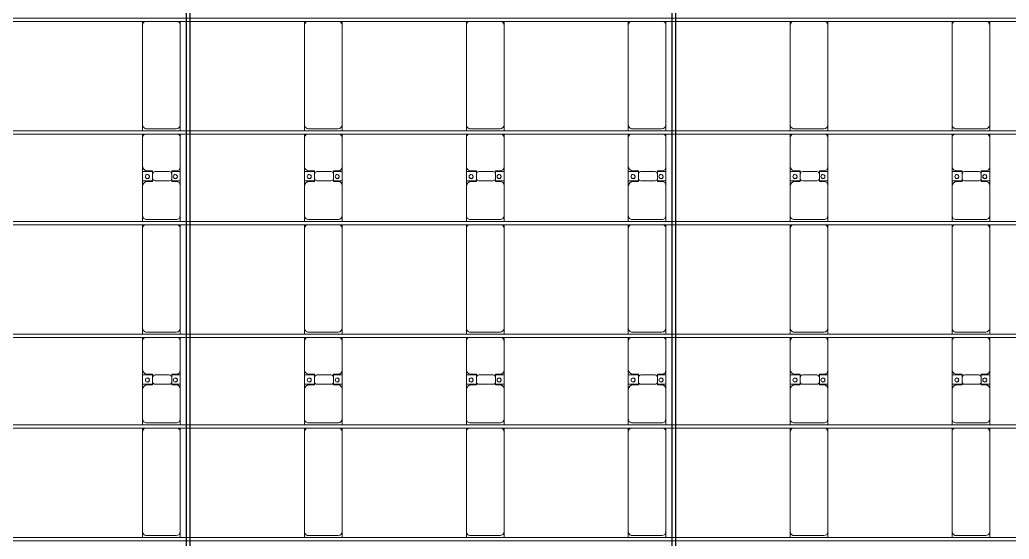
# Model space of a CAD drawing. Header units: millimetres. Extents: x -178706 to 107777, y -87310 to 933.
# Drawn here: x -84641 to -72419, y -46531 to -40121 of the extents above; entities that cross this region are included whole.
import ezdxf

# ---------------------------------------------------------------- set-up
doc = ezdxf.new("R2010")
doc.units = ezdxf.units.MM
doc.layers.add('A-GENM', color=13, linetype='Continuous', lineweight=9)
doc.layers.add('S-BEAM', color=12, linetype='Continuous', lineweight=9)

# ---------------------------------------------------------------- blocks, each defined once
blk = doc.blocks.new('Dai phao do pin - DẢI PHAO ĐỠ PIN-V44-BỐ TRÍ KHUNG KẾT CẤU BÈ PIN 04')
at = {"layer": 'A-GENM', "color": 7}
for p, q in [((29425, 242), (29500, 242)), ((29450, 192), (29450, -173)), ((30730, 242), (29500, 242)), ((30730, 242), (30775, 242)), ((30815, 242), (30890, 242)), ((30840, 192), (30840, -173)), ((31250, 242), (30890, 242)), ((31250, 242), (31432, 242)), ((31310, 118), (31310, 182)), ((31318, 242), (31500, 242)), ((31318, 118), (31318, 242)), ((31432, 242), (31432, 118)), ((31440, 182), (31440, 118)), ((31850, 242), (31500, 242)), ((31850, 242), (31895, 242)), ((31935, 242), (32010, 242)), ((31960, 192), (31960, -173)), ((33240, 242), (32010, 242)), ((33240, 242), (33285, 242)), ((33325, 242), (33400, 242)), ((33350, 192), (33350, -173)), ((33760, 242), (33400, 242)), ((33760, 242), (33942, 242)), ((33820, 118), (33820, 182)), ((33828, 242), (34010, 242)), ((33828, 118), (33828, 242)), ((33942, 242), (33942, 118)), ((33950, 182), (33950, 118)), ((34360, 242), (34010, 242)), ((34360, 242), (34405, 242)), ((34445, 242), (34520, 242)), ((34470, 192), (34470, -173)), ((35750, 242), (34520, 242)), ((35750, 242), (35795, 242)), ((31402, 118), (31310, 118)), ((31318, 88), (31318, -88)), ((31440, 118), (31348, 118)), ((31432, -88), (31432, 88)), ((33912, 118), (33820, 118)), ((33828, 88), (33828, -88)), ((33950, 118), (33858, 118)), ((33942, -88), (33942, 88)), ((31310, -173), (31310, -118)), ((31310, -118), (31402, -118)), ((31318, -223), (31318, -118)), ((31348, -118), (31440, -118)), ((31432, -118), (31432, -223)), ((31440, -118), (31440, -173)), ((33820, -173), (33820, -118)), ((33820, -118), (33912, -118)), ((33828, -223), (33828, -118)), ((33858, -118), (33950, -118)), ((33942, -118), (33942, -223)), ((33950, -118), (33950, -173)), ((29500, -223), (29425, -223)), ((29500, -223), (30730, -223)), ((30775, -223), (30730, -223)), ((30890, -223), (30815, -223)), ((30890, -223), (31260, -223)), ((31432, -223), (31260, -223)), ((31490, -223), (31318, -223)), ((31490, -223), (31850, -223)), ((31895, -223), (31850, -223)), ((32010, -223), (31935, -223)), ((32010, -223), (33240, -223)), ((33285, -223), (33240, -223)), ((33400, -223), (33325, -223)), ((33400, -223), (33770, -223)), ((33942, -223), (33770, -223)), ((34000, -223), (33828, -223)), ((34000, -223), (34360, -223)), ((34405, -223), (34360, -223)), ((34520, -223), (34445, -223)), ((34520, -223), (35750, -223)), ((35795, -223), (35750, -223))]:
    blk.add_line(p, q, dxfattribs=at)
for centre, radius, start, end in [((29500, 192), 50, 90, 180), ((29500, 192), 50, 154.7102, 180), ((29500, 192), 50, 105, 150), ((30730, 192), 50, 25.2868, 90), ((30730, 192), 50, 25.2868, 90), ((30890, 192), 50, 90, 180), ((30890, 192), 50, 135, 180), ((31250, 182), 60, 0, 90), ((31250, 182), 60, 0, 30), ((31369, 183), 25, 360, 180), ((31369, 183), 25, 180, 0), ((31371, 183), 25, 360, 180), ((31371, 183), 25, 180, 0), ((31500, 182), 60, 90, 180), ((31500, 182), 60, 150, 180), ((31850, 192), 50, 25.2843, 90), ((31850, 192), 50, 25.2843, 45), ((32010, 192), 50, 90, 180), ((32010, 192), 50, 155.2896, 180), ((32010, 192), 50, 105, 150), ((33240, 192), 50, 25.2811, 90), ((33240, 192), 50, 25.2811, 90), ((33400, 192), 50, 90, 180), ((33400, 192), 50, 135, 180), ((33760, 182), 60, 360, 90), ((33760, 182), 60, 360, 30), ((33879, 183), 25, 360, 180), ((33879, 183), 25, 180, 0), ((33881, 183), 25, 360, 180), ((33881, 183), 25, 180, 0), ((34010, 182), 60, 90, 180), ((34010, 182), 60, 150, 180), ((34360, 192), 50, 25.2786, 90), ((34360, 192), 50, 25.2786, 45), ((34520, 192), 50, 90, 180), ((34520, 192), 50, 154.7216, 180), ((34520, 192), 50, 105, 150), ((35750, 192), 50, 25.2754, 90), ((35750, 192), 50, 25.2754, 90), ((31348, 88), 30, 90, 180), ((31402, 88), 30, 0, 90), ((33858, 88), 30, 90, 180), ((33912, 88), 30, 0, 90), ((31348, -88), 30, 180, 270), ((31402, -88), 30, 270, 360), ((33858, -88), 30, 180, 270), ((33912, -88), 30, 270, 0), ((29500, -173), 50, 180, 270), ((29500, -173), 50, 180, 270), ((30730, -173), 50, 270, 330), ((30730, -173), 50, 285, 330), ((30890, -173), 50, 180, 270), ((30890, -173), 50, 180, 225), ((31260, -173), 50, 270, 360), ((31260, -173), 50, 315, 0), ((31369, -162), 25, 0, 180), ((31369, -162), 25, 180, 0), ((31371, -162), 25, 0, 180), ((31371, -162), 25, 180, 0), ((31490, -173), 50, 180, 270), ((31490, -173), 50, 180, 225), ((31850, -173), 50, 270, 330), ((31850, -173), 50, 315, 330), ((32010, -173), 50, 180, 270), ((32010, -173), 50, 180, 270), ((33240, -173), 50, 270, 330), ((33240, -173), 50, 285, 330), ((33400, -173), 50, 180, 270), ((33400, -173), 50, 180, 225), ((33770, -173), 50, 270, 360), ((33770, -173), 50, 315, 0), ((33879, -162), 25, 0, 180), ((33879, -162), 25, 180, 0), ((33881, -162), 25, 0, 180), ((33881, -162), 25, 180, 0), ((34000, -173), 50, 180, 270), ((34000, -173), 50, 180, 225), ((34360, -173), 50, 270, 330), ((34360, -173), 50, 315, 330), ((34520, -173), 50, 180, 270), ((34520, -173), 50, 180, 270), ((35750, -173), 50, 270, 330), ((35750, -173), 50, 285, 330)]:
    blk.add_arc(centre, radius, start, end, dxfattribs=at)
blk = doc.blocks.new('Dai phao do pin - DẢI PHAO ĐỠ PIN-V45-BỐ TRÍ KHUNG KẾT CẤU BÈ PIN 04')
at = {"layer": 'A-GENM', "color": 7}
for p, q in [((29425, 242), (29500, 242)), ((29450, 192), (29450, -173)), ((30730, 242), (29500, 242)), ((30730, 242), (30775, 242)), ((30815, 242), (30890, 242)), ((30840, 192), (30840, -173)), ((31250, 242), (30890, 242)), ((31250, 242), (31432, 242)), ((31310, 118), (31310, 182)), ((31318, 242), (31500, 242)), ((31318, 118), (31318, 242)), ((31432, 242), (31432, 118)), ((31440, 182), (31440, 118)), ((31850, 242), (31500, 242)), ((31850, 242), (31895, 242)), ((31935, 242), (32010, 242)), ((31960, 192), (31960, -173)), ((33240, 242), (32010, 242)), ((33240, 242), (33285, 242)), ((33325, 242), (33400, 242)), ((33350, 192), (33350, -173)), ((33760, 242), (33400, 242)), ((33760, 242), (33942, 242)), ((33820, 118), (33820, 182)), ((33828, 242), (34010, 242)), ((33828, 118), (33828, 242)), ((33942, 242), (33942, 118)), ((33950, 182), (33950, 118)), ((34360, 242), (34010, 242)), ((34360, 242), (34405, 242)), ((34445, 242), (34520, 242)), ((34470, 192), (34470, -173)), ((35750, 242), (34520, 242)), ((35750, 242), (35795, 242)), ((31402, 118), (31310, 118)), ((31318, 88), (31318, -88)), ((31440, 118), (31348, 118)), ((31432, -88), (31432, 88)), ((33912, 118), (33820, 118)), ((33828, 88), (33828, -88)), ((33950, 118), (33858, 118)), ((33942, -88), (33942, 88)), ((31310, -173), (31310, -118)), ((31310, -118), (31402, -118)), ((31318, -223), (31318, -118)), ((31348, -118), (31440, -118)), ((31432, -118), (31432, -223)), ((31440, -118), (31440, -173)), ((33820, -173), (33820, -118)), ((33820, -118), (33912, -118)), ((33828, -223), (33828, -118)), ((33858, -118), (33950, -118)), ((33942, -118), (33942, -223)), ((33950, -118), (33950, -173)), ((29500, -223), (29425, -223)), ((29500, -223), (30730, -223)), ((30775, -223), (30730, -223)), ((30890, -223), (30815, -223)), ((30890, -223), (31260, -223)), ((31432, -223), (31260, -223)), ((31490, -223), (31318, -223)), ((31490, -223), (31850, -223)), ((31895, -223), (31850, -223)), ((32010, -223), (31935, -223)), ((32010, -223), (33240, -223)), ((33285, -223), (33240, -223)), ((33400, -223), (33325, -223)), ((33400, -223), (33770, -223)), ((33942, -223), (33770, -223)), ((34000, -223), (33828, -223)), ((34000, -223), (34360, -223)), ((34405, -223), (34360, -223)), ((34520, -223), (34445, -223)), ((34520, -223), (35750, -223)), ((35795, -223), (35750, -223))]:
    blk.add_line(p, q, dxfattribs=at)
for centre, radius, start, end in [((29500, 192), 50, 90, 180), ((29500, 192), 50, 105, 180), ((30730, 192), 50, 30, 90), ((30730, 192), 50, 30, 90), ((30890, 192), 50, 90, 180), ((30890, 192), 50, 135, 180), ((31250, 182), 60, 0, 90), ((31250, 182), 60, 0, 30), ((31369, 183), 25, 360, 180), ((31369, 183), 25, 180, 0), ((31371, 183), 25, 360, 180), ((31371, 183), 25, 180, 0), ((31500, 182), 60, 90, 180), ((31500, 182), 60, 150, 180), ((31850, 192), 50, 30, 90), ((31850, 192), 50, 30, 45), ((32010, 192), 50, 90, 180), ((32010, 192), 50, 155.3006, 180), ((32010, 192), 50, 105, 150), ((33240, 192), 50, 30, 90), ((33240, 192), 50, 30, 90), ((33400, 192), 50, 90, 180), ((33400, 192), 50, 135, 180), ((33760, 182), 60, 360, 90), ((33760, 182), 60, 360, 30), ((33879, 183), 25, 360, 180), ((33879, 183), 25, 180, 0), ((33881, 183), 25, 360, 180), ((33881, 183), 25, 180, 0), ((34010, 182), 60, 90, 180), ((34010, 182), 60, 150, 180), ((34360, 192), 50, 30, 90), ((34360, 192), 50, 30, 45), ((34520, 192), 50, 90, 180), ((34520, 192), 50, 105, 180), ((35750, 192), 50, 30, 90), ((35750, 192), 50, 30, 90), ((31348, 88), 30, 90, 180), ((31402, 88), 30, 0, 90), ((33858, 88), 30, 90, 180), ((33912, 88), 30, 0, 90), ((31348, -88), 30, 180, 270), ((31402, -88), 30, 270, 360), ((33858, -88), 30, 180, 270), ((33912, -88), 30, 270, 0), ((29500, -173), 50, 180, 270), ((29500, -173), 50, 180, 270), ((30730, -173), 50, 270, 330), ((30730, -173), 50, 285, 330), ((30890, -173), 50, 180, 270), ((30890, -173), 50, 180, 225), ((31260, -173), 50, 270, 360), ((31260, -173), 50, 315, 0), ((31369, -162), 25, 0, 180), ((31369, -162), 25, 180, 0), ((31371, -162), 25, 0, 180), ((31371, -162), 25, 180, 0), ((31490, -173), 50, 180, 270), ((31490, -173), 50, 180, 225), ((31850, -173), 50, 270, 330), ((31850, -173), 50, 315, 330), ((32010, -173), 50, 180, 270), ((32010, -173), 50, 180, 270), ((33240, -173), 50, 270, 330), ((33240, -173), 50, 285, 330), ((33400, -173), 50, 180, 270), ((33400, -173), 50, 180, 225), ((33770, -173), 50, 270, 360), ((33770, -173), 50, 315, 0), ((33879, -162), 25, 0, 180), ((33879, -162), 25, 180, 0), ((33881, -162), 25, 0, 180), ((33881, -162), 25, 180, 0), ((34000, -173), 50, 180, 270), ((34000, -173), 50, 180, 225), ((34360, -173), 50, 270, 330), ((34360, -173), 50, 315, 330), ((34520, -173), 50, 180, 270), ((34520, -173), 50, 180, 270), ((35750, -173), 50, 270, 330), ((35750, -173), 50, 285, 330)]:
    blk.add_arc(centre, radius, start, end, dxfattribs=at)
blk = doc.blocks.new('Dai phao do pin - DẢI PHAO ĐỠ PIN-V46-BỐ TRÍ KHUNG KẾT CẤU BÈ PIN 04')
at = {"layer": 'A-GENM', "color": 7}
for p, q in [((29425, 242), (29500, 242)), ((29450, 192), (29450, -173)), ((30730, 242), (29500, 242)), ((30730, 242), (30775, 242)), ((30815, 242), (30890, 242)), ((30840, 192), (30840, -173)), ((31250, 242), (30890, 242)), ((31250, 242), (31432, 242)), ((31310, 118), (31310, 182)), ((31318, 242), (31500, 242)), ((31318, 118), (31318, 242)), ((31432, 242), (31432, 118)), ((31440, 182), (31440, 118)), ((31850, 242), (31500, 242)), ((31850, 242), (31895, 242)), ((31935, 242), (32010, 242)), ((31960, 192), (31960, -173)), ((33240, 242), (32010, 242)), ((33240, 242), (33285, 242)), ((33325, 242), (33400, 242)), ((33350, 192), (33350, -173)), ((33760, 242), (33400, 242)), ((33760, 242), (33942, 242)), ((33820, 118), (33820, 182)), ((33828, 242), (34010, 242)), ((33828, 118), (33828, 242)), ((33942, 242), (33942, 118)), ((33950, 182), (33950, 118)), ((34360, 242), (34010, 242)), ((34360, 242), (34405, 242)), ((34445, 242), (34520, 242)), ((34470, 192), (34470, -173)), ((35750, 242), (34520, 242)), ((35750, 242), (35795, 242)), ((31402, 118), (31310, 118)), ((31318, 88), (31318, -88)), ((31440, 118), (31348, 118)), ((31432, -88), (31432, 88)), ((33912, 118), (33820, 118)), ((33828, 88), (33828, -88)), ((33950, 118), (33858, 118)), ((33942, -88), (33942, 88)), ((31310, -173), (31310, -118)), ((31310, -118), (31402, -118)), ((31318, -223), (31318, -118)), ((31348, -118), (31440, -118)), ((31432, -118), (31432, -223)), ((31440, -118), (31440, -173)), ((33820, -173), (33820, -118)), ((33820, -118), (33912, -118)), ((33828, -223), (33828, -118)), ((33858, -118), (33950, -118)), ((33942, -118), (33942, -223)), ((33950, -118), (33950, -173)), ((29500, -223), (29425, -223)), ((29500, -223), (30730, -223)), ((30775, -223), (30730, -223)), ((30890, -223), (30815, -223)), ((30890, -223), (31260, -223)), ((31432, -223), (31260, -223)), ((31490, -223), (31318, -223)), ((31490, -223), (31850, -223)), ((31895, -223), (31850, -223)), ((32010, -223), (31935, -223)), ((32010, -223), (33240, -223)), ((33285, -223), (33240, -223)), ((33400, -223), (33325, -223)), ((33400, -223), (33770, -223)), ((33942, -223), (33770, -223)), ((34000, -223), (33828, -223)), ((34000, -223), (34360, -223)), ((34405, -223), (34360, -223)), ((34520, -223), (34445, -223)), ((34520, -223), (35750, -223)), ((35795, -223), (35750, -223))]:
    blk.add_line(p, q, dxfattribs=at)
for centre, radius, start, end in [((29500, 192), 50, 90, 180), ((29500, 192), 50, 105, 180), ((30730, 192), 50, 30, 90), ((30730, 192), 50, 30, 90), ((30890, 192), 50, 90, 180), ((30890, 192), 50, 135, 180), ((31250, 182), 60, 0, 90), ((31250, 182), 60, 0, 30), ((31369, 183), 25, 360, 180), ((31369, 183), 25, 180, 0), ((31371, 183), 25, 360, 180), ((31371, 183), 25, 180, 0), ((31500, 182), 60, 90, 180), ((31500, 182), 60, 150, 180), ((31850, 192), 50, 30, 90), ((31850, 192), 50, 30, 45), ((32010, 192), 50, 90, 180), ((32010, 192), 50, 155.3115, 180), ((32010, 192), 50, 105, 150), ((33240, 192), 50, 30, 90), ((33240, 192), 50, 30, 90), ((33400, 192), 50, 90, 180), ((33400, 192), 50, 135, 180), ((33760, 182), 60, 360, 90), ((33760, 182), 60, 360, 30), ((33879, 183), 25, 360, 180), ((33879, 183), 25, 180, 0), ((33881, 183), 25, 360, 180), ((33881, 183), 25, 180, 0), ((34010, 182), 60, 90, 180), ((34010, 182), 60, 150, 180), ((34360, 192), 50, 30, 90), ((34360, 192), 50, 30, 45), ((34520, 192), 50, 90, 180), ((34520, 192), 50, 105, 180), ((35750, 192), 50, 30, 90), ((35750, 192), 50, 30, 90), ((31348, 88), 30, 90, 180), ((31402, 88), 30, 0, 90), ((33858, 88), 30, 90, 180), ((33912, 88), 30, 0, 90), ((31348, -88), 30, 180, 270), ((31402, -88), 30, 270, 360), ((33858, -88), 30, 180, 270), ((33912, -88), 30, 270, 0), ((29500, -173), 50, 180, 270), ((29500, -173), 50, 180, 270), ((30730, -173), 50, 270, 330), ((30730, -173), 50, 285, 330), ((30890, -173), 50, 180, 270), ((30890, -173), 50, 180, 225), ((31260, -173), 50, 270, 360), ((31260, -173), 50, 315, 0), ((31369, -162), 25, 0, 180), ((31369, -162), 25, 180, 0), ((31371, -162), 25, 0, 180), ((31371, -162), 25, 180, 0), ((31490, -173), 50, 180, 270), ((31490, -173), 50, 180, 225), ((31850, -173), 50, 270, 330), ((31850, -173), 50, 315, 330), ((32010, -173), 50, 180, 270), ((32010, -173), 50, 180, 270), ((33240, -173), 50, 270, 330), ((33240, -173), 50, 285, 330), ((33400, -173), 50, 180, 270), ((33400, -173), 50, 180, 225), ((33770, -173), 50, 270, 360), ((33770, -173), 50, 315, 0), ((33879, -162), 25, 0, 180), ((33879, -162), 25, 180, 0), ((33881, -162), 25, 0, 180), ((33881, -162), 25, 180, 0), ((34000, -173), 50, 180, 270), ((34000, -173), 50, 180, 225), ((34360, -173), 50, 270, 330), ((34360, -173), 50, 315, 330), ((34520, -173), 50, 180, 270), ((34520, -173), 50, 180, 270), ((35750, -173), 50, 270, 330), ((35750, -173), 50, 285, 330)]:
    blk.add_arc(centre, radius, start, end, dxfattribs=at)
blk = doc.blocks.new('Dai phao do pin - DẢI PHAO ĐỠ PIN-V47-BỐ TRÍ KHUNG KẾT CẤU BÈ PIN 04')
at = {"layer": 'A-GENM', "color": 7}
for p, q in [((29425, 242), (29500, 242)), ((29450, 192), (29450, -173)), ((30730, 242), (29500, 242)), ((30730, 242), (30775, 242)), ((30815, 242), (30890, 242)), ((30840, 192), (30840, -173)), ((31250, 242), (30890, 242)), ((31250, 242), (31432, 242)), ((31310, 118), (31310, 182)), ((31318, 242), (31500, 242)), ((31318, 118), (31318, 242)), ((31432, 242), (31432, 118)), ((31440, 182), (31440, 118)), ((31850, 242), (31500, 242)), ((31850, 242), (31895, 242)), ((31935, 242), (32010, 242)), ((31960, 192), (31960, -173)), ((33240, 242), (32010, 242)), ((33240, 242), (33285, 242)), ((33325, 242), (33400, 242)), ((33350, 192), (33350, -173)), ((33760, 242), (33400, 242)), ((33760, 242), (33942, 242)), ((33820, 118), (33820, 182)), ((33828, 242), (34010, 242)), ((33828, 118), (33828, 242)), ((33942, 242), (33942, 118)), ((33950, 182), (33950, 118)), ((34360, 242), (34010, 242)), ((34360, 242), (34405, 242)), ((34445, 242), (34520, 242)), ((34470, 192), (34470, -173)), ((35750, 242), (34520, 242)), ((35750, 242), (35795, 242)), ((31402, 118), (31310, 118)), ((31318, 88), (31318, -88)), ((31440, 118), (31348, 118)), ((31432, -88), (31432, 88)), ((33912, 118), (33820, 118)), ((33828, 88), (33828, -88)), ((33950, 118), (33858, 118)), ((33942, -88), (33942, 88)), ((31310, -173), (31310, -118)), ((31310, -118), (31402, -118)), ((31318, -223), (31318, -118)), ((31348, -118), (31440, -118)), ((31432, -118), (31432, -223)), ((31440, -118), (31440, -173)), ((33820, -173), (33820, -118)), ((33820, -118), (33912, -118)), ((33828, -223), (33828, -118)), ((33858, -118), (33950, -118)), ((33942, -118), (33942, -223)), ((33950, -118), (33950, -173)), ((29500, -223), (29425, -223)), ((29500, -223), (30730, -223)), ((30775, -223), (30730, -223)), ((30890, -223), (30815, -223)), ((30890, -223), (31260, -223)), ((31432, -223), (31260, -223)), ((31490, -223), (31318, -223)), ((31490, -223), (31850, -223)), ((31895, -223), (31850, -223)), ((32010, -223), (31935, -223)), ((32010, -223), (33240, -223)), ((33285, -223), (33240, -223)), ((33400, -223), (33325, -223)), ((33400, -223), (33770, -223)), ((33942, -223), (33770, -223)), ((34000, -223), (33828, -223)), ((34000, -223), (34360, -223)), ((34405, -223), (34360, -223)), ((34520, -223), (34445, -223)), ((34520, -223), (35750, -223)), ((35795, -223), (35750, -223))]:
    blk.add_line(p, q, dxfattribs=at)
for centre, radius, start, end in [((29500, 192), 50, 90, 180), ((29500, 192), 50, 105, 180), ((30730, 192), 50, 30, 90), ((30730, 192), 50, 30, 90), ((30890, 192), 50, 90, 180), ((30890, 192), 50, 135, 180), ((31250, 182), 60, 0, 90), ((31250, 182), 60, 0, 30), ((31369, 183), 25, 360, 180), ((31369, 183), 25, 180, 0), ((31371, 183), 25, 360, 180), ((31371, 183), 25, 180, 0), ((31500, 182), 60, 90, 180), ((31500, 182), 60, 150, 180), ((31850, 192), 50, 30, 90), ((31850, 192), 50, 30, 45), ((32010, 192), 50, 90, 180), ((32010, 192), 50, 155.3225, 180), ((32010, 192), 50, 105, 150), ((33240, 192), 50, 30, 90), ((33240, 192), 50, 30, 90), ((33400, 192), 50, 90, 180), ((33400, 192), 50, 135, 180), ((33760, 182), 60, 360, 90), ((33760, 182), 60, 360, 30), ((33879, 183), 25, 360, 180), ((33879, 183), 25, 180, 0), ((33881, 183), 25, 360, 180), ((33881, 183), 25, 180, 0), ((34010, 182), 60, 90, 180), ((34010, 182), 60, 150, 180), ((34360, 192), 50, 30, 90), ((34360, 192), 50, 30, 45), ((34520, 192), 50, 90, 180), ((34520, 192), 50, 105, 180), ((35750, 192), 50, 30, 90), ((35750, 192), 50, 30, 90), ((31348, 88), 30, 90, 180), ((31402, 88), 30, 0, 90), ((33858, 88), 30, 90, 180), ((33912, 88), 30, 0, 90), ((31348, -88), 30, 180, 270), ((31402, -88), 30, 270, 360), ((33858, -88), 30, 180, 270), ((33912, -88), 30, 270, 0), ((29500, -173), 50, 180, 270), ((29500, -173), 50, 180, 270), ((30730, -173), 50, 270, 330), ((30730, -173), 50, 285, 330), ((30890, -173), 50, 180, 270), ((30890, -173), 50, 180, 225), ((31260, -173), 50, 270, 360), ((31260, -173), 50, 315, 0), ((31369, -162), 25, 0, 180), ((31369, -162), 25, 180, 0), ((31371, -162), 25, 0, 180), ((31371, -162), 25, 180, 0), ((31490, -173), 50, 180, 270), ((31490, -173), 50, 180, 225), ((31850, -173), 50, 270, 330), ((31850, -173), 50, 315, 330), ((32010, -173), 50, 180, 270), ((32010, -173), 50, 180, 270), ((33240, -173), 50, 270, 330), ((33240, -173), 50, 285, 330), ((33400, -173), 50, 180, 270), ((33400, -173), 50, 180, 225), ((33770, -173), 50, 270, 360), ((33770, -173), 50, 315, 0), ((33879, -162), 25, 0, 180), ((33879, -162), 25, 180, 0), ((33881, -162), 25, 0, 180), ((33881, -162), 25, 180, 0), ((34000, -173), 50, 180, 270), ((34000, -173), 50, 180, 225), ((34360, -173), 50, 270, 330), ((34360, -173), 50, 315, 330), ((34520, -173), 50, 180, 270), ((34520, -173), 50, 180, 270), ((35750, -173), 50, 270, 330), ((35750, -173), 50, 285, 330)]:
    blk.add_arc(centre, radius, start, end, dxfattribs=at)
blk = doc.blocks.new('Dai phao do pin - DẢI PHAO ĐỠ PIN-V48-BỐ TRÍ KHUNG KẾT CẤU BÈ PIN 04')
at = {"layer": 'A-GENM', "color": 7}
for p, q in [((29425, 242), (29500, 242)), ((29450, 192), (29450, -173)), ((30730, 242), (29500, 242)), ((30730, 242), (30775, 242)), ((30815, 242), (30890, 242)), ((30840, 192), (30840, -173)), ((31250, 242), (30890, 242)), ((31250, 242), (31432, 242)), ((31310, 118), (31310, 182)), ((31318, 242), (31500, 242)), ((31318, 118), (31318, 242)), ((31432, 242), (31432, 118)), ((31440, 182), (31440, 118)), ((31850, 242), (31500, 242)), ((31850, 242), (31895, 242)), ((31935, 242), (32010, 242)), ((31960, 192), (31960, -173)), ((33240, 242), (32010, 242)), ((33240, 242), (33285, 242)), ((33325, 242), (33400, 242)), ((33350, 192), (33350, -173)), ((33760, 242), (33400, 242)), ((33760, 242), (33942, 242)), ((33820, 118), (33820, 182)), ((33828, 242), (34010, 242)), ((33828, 118), (33828, 242)), ((33942, 242), (33942, 118)), ((33950, 182), (33950, 118)), ((34360, 242), (34010, 242)), ((34360, 242), (34405, 242)), ((34445, 242), (34520, 242)), ((34470, 192), (34470, -173)), ((35750, 242), (34520, 242)), ((35750, 242), (35795, 242)), ((31402, 118), (31310, 118)), ((31318, 88), (31318, -88)), ((31440, 118), (31348, 118)), ((31432, -88), (31432, 88)), ((33912, 118), (33820, 118)), ((33828, 88), (33828, -88)), ((33950, 118), (33858, 118)), ((33942, -88), (33942, 88)), ((31310, -173), (31310, -118)), ((31310, -118), (31402, -118)), ((31318, -223), (31318, -118)), ((31348, -118), (31440, -118)), ((31432, -118), (31432, -223)), ((31440, -118), (31440, -173)), ((33820, -173), (33820, -118)), ((33820, -118), (33912, -118)), ((33828, -223), (33828, -118)), ((33858, -118), (33950, -118)), ((33942, -118), (33942, -223)), ((33950, -118), (33950, -173)), ((29500, -223), (29425, -223)), ((29500, -223), (30730, -223)), ((30775, -223), (30730, -223)), ((30890, -223), (30815, -223)), ((30890, -223), (31260, -223)), ((31432, -223), (31260, -223)), ((31490, -223), (31318, -223)), ((31490, -223), (31850, -223)), ((31895, -223), (31850, -223)), ((32010, -223), (31935, -223)), ((32010, -223), (33240, -223)), ((33285, -223), (33240, -223)), ((33400, -223), (33325, -223)), ((33400, -223), (33770, -223)), ((33942, -223), (33770, -223)), ((34000, -223), (33828, -223)), ((34000, -223), (34360, -223)), ((34405, -223), (34360, -223)), ((34520, -223), (34445, -223)), ((34520, -223), (35750, -223)), ((35795, -223), (35750, -223))]:
    blk.add_line(p, q, dxfattribs=at)
for centre, radius, start, end in [((29500, 192), 50, 90, 180), ((29500, 192), 50, 105, 180), ((30730, 192), 50, 30, 90), ((30730, 192), 50, 30, 90), ((30890, 192), 50, 90, 180), ((30890, 192), 50, 135, 180), ((31250, 182), 60, 0, 90), ((31250, 182), 60, 0, 30), ((31369, 183), 25, 360, 180), ((31369, 183), 25, 180, 0), ((31371, 183), 25, 360, 180), ((31371, 183), 25, 180, 0), ((31500, 182), 60, 90, 180), ((31500, 182), 60, 150, 180), ((31850, 192), 50, 30, 90), ((31850, 192), 50, 30, 45), ((32010, 192), 50, 90, 180), ((32010, 192), 50, 155.3334, 180), ((32010, 192), 50, 105, 150), ((33240, 192), 50, 30, 90), ((33240, 192), 50, 30, 90), ((33400, 192), 50, 90, 180), ((33400, 192), 50, 135, 180), ((33760, 182), 60, 360, 90), ((33760, 182), 60, 360, 30), ((33879, 183), 25, 360, 180), ((33879, 183), 25, 180, 0), ((33881, 183), 25, 360, 180), ((33881, 183), 25, 180, 0), ((34010, 182), 60, 90, 180), ((34010, 182), 60, 150, 180), ((34360, 192), 50, 30, 90), ((34360, 192), 50, 30, 45), ((34520, 192), 50, 90, 180), ((34520, 192), 50, 105, 180), ((35750, 192), 50, 30, 90), ((35750, 192), 50, 30, 90), ((31348, 88), 30, 90, 180), ((31402, 88), 30, 0, 90), ((33858, 88), 30, 90, 180), ((33912, 88), 30, 0, 90), ((31348, -88), 30, 180, 270), ((31402, -88), 30, 270, 360), ((33858, -88), 30, 180, 270), ((33912, -88), 30, 270, 0), ((29500, -173), 50, 180, 270), ((29500, -173), 50, 180, 270), ((30730, -173), 50, 270, 330), ((30730, -173), 50, 285, 330), ((30890, -173), 50, 180, 270), ((30890, -173), 50, 180, 225), ((31260, -173), 50, 270, 360), ((31260, -173), 50, 315, 0), ((31369, -162), 25, 0, 180), ((31369, -162), 25, 180, 0), ((31371, -162), 25, 0, 180), ((31371, -162), 25, 180, 0), ((31490, -173), 50, 180, 270), ((31490, -173), 50, 180, 225), ((31850, -173), 50, 270, 330), ((31850, -173), 50, 315, 330), ((32010, -173), 50, 180, 270), ((32010, -173), 50, 180, 270), ((33240, -173), 50, 270, 330), ((33240, -173), 50, 285, 330), ((33400, -173), 50, 180, 270), ((33400, -173), 50, 180, 225), ((33770, -173), 50, 270, 360), ((33770, -173), 50, 315, 0), ((33879, -162), 25, 0, 180), ((33879, -162), 25, 180, 0), ((33881, -162), 25, 0, 180), ((33881, -162), 25, 180, 0), ((34000, -173), 50, 180, 270), ((34000, -173), 50, 180, 225), ((34360, -173), 50, 270, 330), ((34360, -173), 50, 315, 330), ((34520, -173), 50, 180, 270), ((34520, -173), 50, 180, 270), ((35750, -173), 50, 270, 330), ((35750, -173), 50, 285, 330)]:
    blk.add_arc(centre, radius, start, end, dxfattribs=at)
blk = doc.blocks.new('Dai phao do pin - DẢI PHAO ĐỠ PIN-V49-BỐ TRÍ KHUNG KẾT CẤU BÈ PIN 04')
at = {"layer": 'A-GENM', "color": 7}
for p, q in [((29425, 242), (29500, 242)), ((29450, 192), (29450, -173)), ((30730, 242), (29500, 242)), ((30730, 242), (30775, 242)), ((30815, 242), (30890, 242)), ((30840, 192), (30840, -173)), ((31250, 242), (30890, 242)), ((31250, 242), (31432, 242)), ((31310, 118), (31310, 182)), ((31318, 242), (31500, 242)), ((31318, 118), (31318, 242)), ((31432, 242), (31432, 118)), ((31440, 182), (31440, 118)), ((31850, 242), (31500, 242)), ((31850, 242), (31895, 242)), ((31935, 242), (32010, 242)), ((31960, 192), (31960, -173)), ((33240, 242), (32010, 242)), ((33240, 242), (33285, 242)), ((33325, 242), (33400, 242)), ((33350, 192), (33350, -173)), ((33760, 242), (33400, 242)), ((33760, 242), (33942, 242)), ((33820, 118), (33820, 182)), ((33828, 242), (34010, 242)), ((33828, 118), (33828, 242)), ((33942, 242), (33942, 118)), ((33950, 182), (33950, 118)), ((34360, 242), (34010, 242)), ((34360, 242), (34405, 242)), ((34445, 242), (34520, 242)), ((34470, 192), (34470, -173)), ((35750, 242), (34520, 242)), ((35750, 242), (35795, 242)), ((31402, 118), (31310, 118)), ((31318, 88), (31318, -88)), ((31440, 118), (31348, 118)), ((31432, -88), (31432, 88)), ((33912, 118), (33820, 118)), ((33828, 88), (33828, -88)), ((33950, 118), (33858, 118)), ((33942, -88), (33942, 88)), ((31310, -173), (31310, -118)), ((31310, -118), (31402, -118)), ((31318, -223), (31318, -118)), ((31348, -118), (31440, -118)), ((31432, -118), (31432, -223)), ((31440, -118), (31440, -173)), ((33820, -173), (33820, -118)), ((33820, -118), (33912, -118)), ((33828, -223), (33828, -118)), ((33858, -118), (33950, -118)), ((33942, -118), (33942, -223)), ((33950, -118), (33950, -173)), ((29500, -223), (29425, -223)), ((29500, -223), (30730, -223)), ((30775, -223), (30730, -223)), ((30890, -223), (30815, -223)), ((30890, -223), (31260, -223)), ((31432, -223), (31260, -223)), ((31490, -223), (31318, -223)), ((31490, -223), (31850, -223)), ((31895, -223), (31850, -223)), ((32010, -223), (31935, -223)), ((32010, -223), (33240, -223)), ((33285, -223), (33240, -223)), ((33400, -223), (33325, -223)), ((33400, -223), (33770, -223)), ((33942, -223), (33770, -223)), ((34000, -223), (33828, -223)), ((34000, -223), (34360, -223)), ((34405, -223), (34360, -223)), ((34520, -223), (34445, -223)), ((34520, -223), (35750, -223)), ((35795, -223), (35750, -223))]:
    blk.add_line(p, q, dxfattribs=at)
for centre, radius, start, end in [((29500, 192), 50, 90, 180), ((29500, 192), 50, 105, 180), ((30730, 192), 50, 30, 90), ((30730, 192), 50, 30, 90), ((30890, 192), 50, 90, 180), ((30890, 192), 50, 135, 180), ((31250, 182), 60, 0, 90), ((31250, 182), 60, 0, 30), ((31369, 183), 25, 360, 180), ((31369, 183), 25, 180, 0), ((31371, 183), 25, 360, 180), ((31371, 183), 25, 180, 0), ((31500, 182), 60, 90, 180), ((31500, 182), 60, 150, 180), ((31850, 192), 50, 30, 90), ((31850, 192), 50, 30, 45), ((32010, 192), 50, 90, 180), ((32010, 192), 50, 155.3443, 180), ((32010, 192), 50, 105, 150), ((33240, 192), 50, 30, 90), ((33240, 192), 50, 30, 90), ((33400, 192), 50, 90, 180), ((33400, 192), 50, 135, 180), ((33760, 182), 60, 360, 90), ((33760, 182), 60, 360, 30), ((33879, 183), 25, 360, 180), ((33879, 183), 25, 180, 0), ((33881, 183), 25, 360, 180), ((33881, 183), 25, 180, 0), ((34010, 182), 60, 90, 180), ((34010, 182), 60, 150, 180), ((34360, 192), 50, 30, 90), ((34360, 192), 50, 30, 45), ((34520, 192), 50, 90, 180), ((34520, 192), 50, 105, 180), ((35750, 192), 50, 30, 90), ((35750, 192), 50, 30, 90), ((31348, 88), 30, 90, 180), ((31402, 88), 30, 0, 90), ((33858, 88), 30, 90, 180), ((33912, 88), 30, 0, 90), ((31348, -88), 30, 180, 270), ((31402, -88), 30, 270, 360), ((33858, -88), 30, 180, 270), ((33912, -88), 30, 270, 0), ((29500, -173), 50, 180, 270), ((29500, -173), 50, 180, 270), ((30730, -173), 50, 270, 330), ((30730, -173), 50, 285, 330), ((30890, -173), 50, 180, 270), ((30890, -173), 50, 180, 225), ((31260, -173), 50, 270, 360), ((31260, -173), 50, 315, 0), ((31369, -162), 25, 0, 180), ((31369, -162), 25, 180, 0), ((31371, -162), 25, 0, 180), ((31371, -162), 25, 180, 0), ((31490, -173), 50, 180, 270), ((31490, -173), 50, 180, 225), ((31850, -173), 50, 270, 330), ((31850, -173), 50, 315, 330), ((32010, -173), 50, 180, 270), ((32010, -173), 50, 180, 270), ((33240, -173), 50, 270, 330), ((33240, -173), 50, 285, 330), ((33400, -173), 50, 180, 270), ((33400, -173), 50, 180, 225), ((33770, -173), 50, 270, 360), ((33770, -173), 50, 315, 0), ((33879, -162), 25, 0, 180), ((33879, -162), 25, 180, 0), ((33881, -162), 25, 0, 180), ((33881, -162), 25, 180, 0), ((34000, -173), 50, 180, 270), ((34000, -173), 50, 180, 225), ((34360, -173), 50, 270, 330), ((34360, -173), 50, 315, 330), ((34520, -173), 50, 180, 270), ((34520, -173), 50, 180, 270), ((35750, -173), 50, 270, 330), ((35750, -173), 50, 285, 330)]:
    blk.add_arc(centre, radius, start, end, dxfattribs=at)
blk = doc.blocks.new('Dầm C52 - Dầm C52-22346-BỐ TRÍ KHUNG KẾT CẤU BÈ PIN 04')
at = {"layer": 'S-BEAM', "color": 1}
for p, q in [((-87623, 20), (87623, 20)), ((87623, -20), (-87623, -20))]:
    blk.add_line(p, q, dxfattribs=at)
blk = doc.blocks.new('Dầm C52 - Hộp 40x60-15957-BỐ TRÍ KHUNG KẾT CẤU BÈ PIN 04')
at = {"layer": 'S-BEAM', "color": 3, "lineweight": 25}
for p, q in [((-37160, 20), (37160, 20)), ((37160, -20), (-37160, -20))]:
    blk.add_line(p, q, dxfattribs=at)
blk = doc.blocks.new('HOBANMONG_BEPIN 4_rvt-1-BỐ TRÍ KHUNG KẾT CẤU BÈ PIN 04')
at = {"layer": 'A-GENM', "color": 3, "lineweight": 25, "rotation": 90.00010434022407}
for name, p in [('Dai phao do pin - DẢI PHAO ĐỠ PIN-V44-BỐ TRÍ KHUNG KẾT CẤU BÈ PIN 04', (-82882, -75936)), ('Dai phao do pin - DẢI PHAO ĐỠ PIN-V45-BỐ TRÍ KHUNG KẾT CẤU BÈ PIN 04', (-80882, -75936)), ('Dai phao do pin - DẢI PHAO ĐỠ PIN-V46-BỐ TRÍ KHUNG KẾT CẤU BÈ PIN 04', (-78882, -75936)), ('Dai phao do pin - DẢI PHAO ĐỠ PIN-V47-BỐ TRÍ KHUNG KẾT CẤU BÈ PIN 04', (-76882, -75936)), ('Dai phao do pin - DẢI PHAO ĐỠ PIN-V48-BỐ TRÍ KHUNG KẾT CẤU BÈ PIN 04', (-74882, -75936)), ('Dai phao do pin - DẢI PHAO ĐỠ PIN-V49-BỐ TRÍ KHUNG KẾT CẤU BÈ PIN 04', (-72882, -75936))]:
    blk.add_blockref(name, p, dxfattribs=at)
at = {"layer": 'S-BEAM', "color": 3, "lineweight": 25}
for name, p, rotation in [('Dầm C52 - Hộp 40x60-15957-BỐ TRÍ KHUNG KẾT CẤU BÈ PIN 04', (-82562, -42627), 90.00010434022374), ('Dầm C52 - Hộp 40x60-15957-BỐ TRÍ KHUNG KẾT CẤU BÈ PIN 04', (-76562, -42627), 90.00010434022374), ('Dầm C52 - Dầm C52-22346-BỐ TRÍ KHUNG KẾT CẤU BÈ PIN 04', (-83895, -40121), 180.0001043386848), ('Dầm C52 - Dầm C52-22346-BỐ TRÍ KHUNG KẾT CẤU BÈ PIN 04', (-83891, -41511), 180.0001043386848), ('Dầm C52 - Dầm C52-22346-BỐ TRÍ KHUNG KẾT CẤU BÈ PIN 04', (-83888, -42631), 180.0001043386848), ('Dầm C52 - Dầm C52-22346-BỐ TRÍ KHUNG KẾT CẤU BÈ PIN 04', (-83884, -44021), 180.0001043386848), ('Dầm C52 - Dầm C52-22346-BỐ TRÍ KHUNG KẾT CẤU BÈ PIN 04', (-83881, -45141), 180.0001043386848), ('Dầm C52 - Dầm C52-22346-BỐ TRÍ KHUNG KẾT CẤU BÈ PIN 04', (-83877, -46531), 180.0001043386848)]:
    blk.add_blockref(name, p, dxfattribs=dict(at, rotation=rotation))

msp = doc.modelspace()

# ---------------------------------------------------------------- block references
at = {"lineweight": 5}
msp.add_blockref('HOBANMONG_BEPIN 4_rvt-1-BỐ TRÍ KHUNG KẾT CẤU BÈ PIN 04', (0, 0), dxfattribs=at)

doc.saveas('drawing.dxf')
